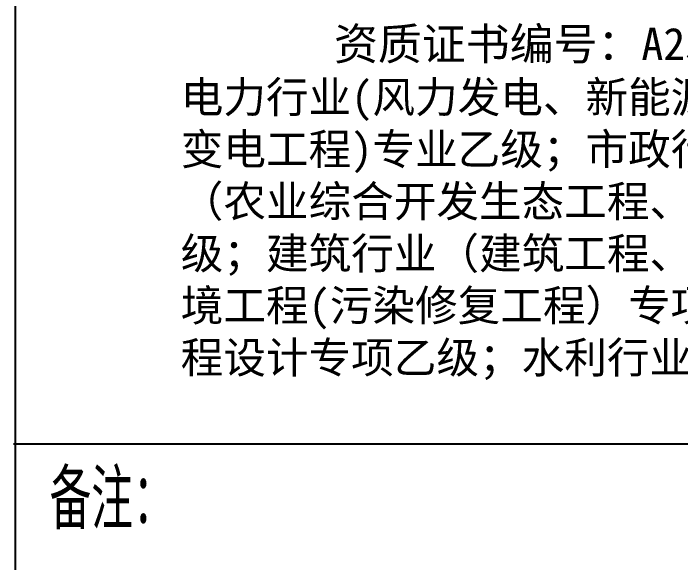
# Model space of a CAD drawing. Extents: x -695846 to 822170, y -413475 to 397179.
# Drawn here: x 450706 to 454911, y 15087 to 18548 of the extents above; entities that cross this region are included whole.
import ezdxf

# ---------------------------------------------------------------- set-up
doc = ezdxf.new("R2010")
doc.units = 0
doc.header["$LTSCALE"] = 1000
doc.header["$MEASUREMENT"] = 0
doc.layers.add('TK', color=4, linetype='Continuous')
doc.styles.add('tk', font='txt.shx', dxfattribs={"width": 0.7, "bigfont": 'hztxt.shx'})
doc.styles.add('图框字型一', font='')
doc.styles.get('图框字型一').set_extended_font_data('SimSun')

# ---------------------------------------------------------------- blocks, each defined once
blk = doc.blocks.new('资质')
at = {"layer": 'TK', "insert": (2529326.1, -169570.5), "char_height": 193.2015, "attachment_point": 1, "style": '图框字型一'}
blk.add_mtext_dynamic_manual_height_columns('       资质证书编号：A252030795^J{\\H0.9705x;电力行业(风力发电、新能源发电、送电工程、变电工程)专业乙级；市政行业乙级；农林行业（农业综合开发生态工程、营造林工程）专业乙级；建筑行业（建筑工程、人防工程）乙级；环境工程(污染修复工程）专项乙级；风景园林工程设计专项乙级；水利行业丙级}', width=5425.634, gutter_width=2250, heights=[4034.8], dxfattribs=at)
blk = doc.blocks.new('中亿国际')
at = {"lineweight": 20, "xscale": 1.05, "yscale": 1.05, "zscale": 1.05}
blk.add_blockref('资质', (-128018.5, 8935.2), dxfattribs=at)
blk = doc.blocks.new('3er1t35wer1t')
at = {"layer": 'TK', "color": 7}
blk.add_line((313372, 298821.1), (320872, 298821.1), dxfattribs=at)
blk.add_lwpolyline([(313385.4, 263477.1), (313385.4, 303477.1), (320885.4, 303477.1), (320885.4, 263477.1)], close=True, dxfattribs=at)
at = {"lineweight": 20}
blk.add_blockref('中亿国际', (-2213347.2, 470556.4), dxfattribs=at)
at = {"color": 7, "style": 'tk', "width": 0.7}
blk.add_text('备注：', height=375, dxfattribs=at).set_placement((313600.5, 298283.4))

msp = doc.modelspace()

# ---------------------------------------------------------------- block references
msp.add_blockref('3er1t35wer1t', (137334.4, -282985.7))

doc.saveas('drawing.dxf')
